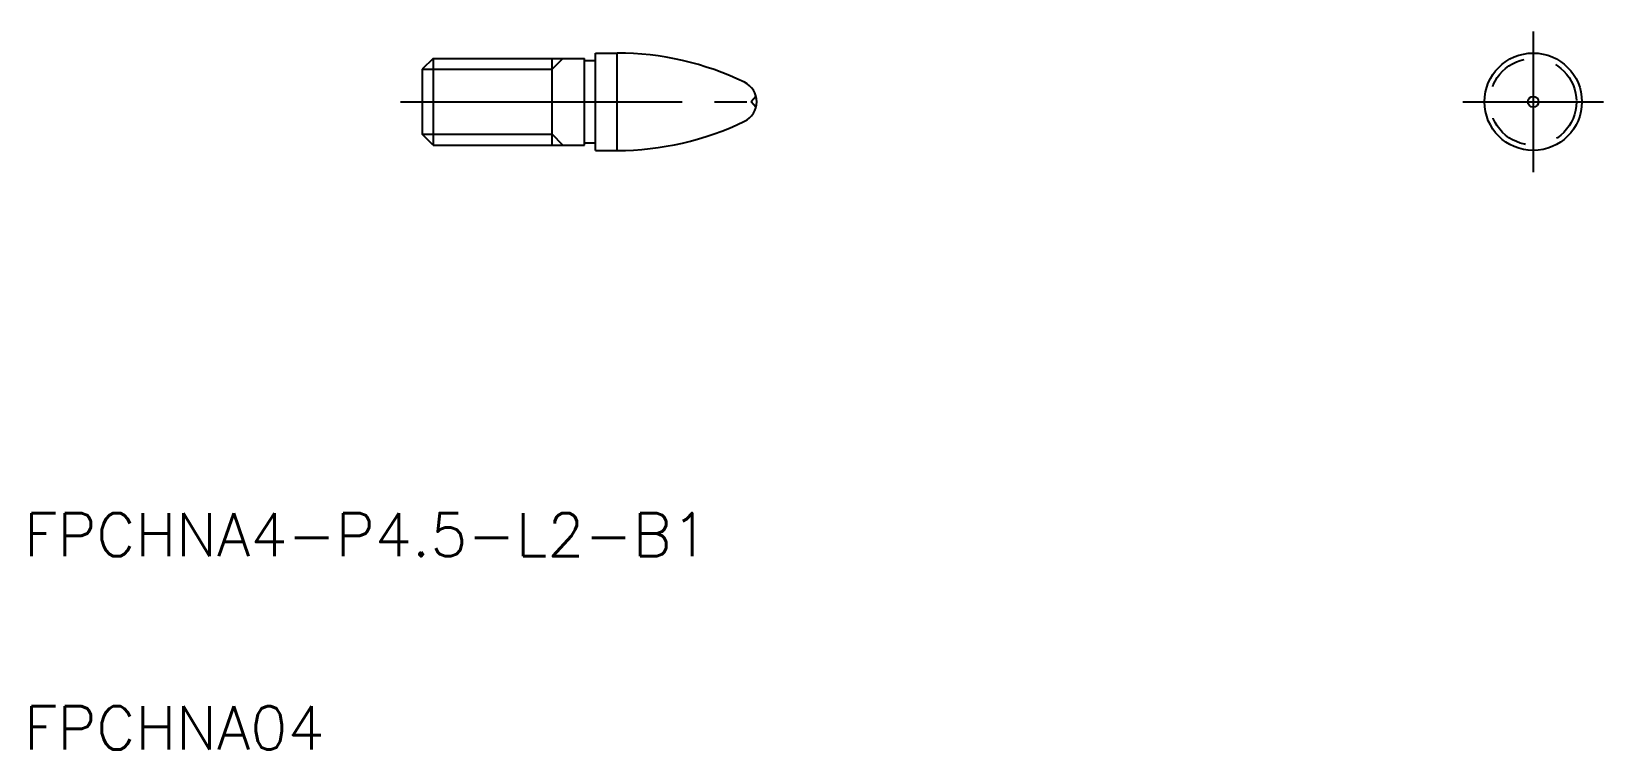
# Model space of a CAD drawing. Extents: x 85.4 to 158, y 165.4 to 198.5.
import ezdxf

# ---------------------------------------------------------------- set-up
doc = ezdxf.new("R2010")
doc.units = 0
doc.linetypes.add('CENTER', pattern=[17.5, 13, -1.5, 1.5, -1.5])
doc.linetypes.add('DASHED', pattern=[3.5, 2, -1.5])
doc.layers.get('0').update_dxf_attribs({"linetype": 'CONTINUOUS'})
doc.layers.add('CENTER', color=1, linetype='CENTER')
doc.styles.get("Standard").update_dxf_attribs({"font": 'txt.shx', "bigfont": '@extfont2.shx'})

msp = doc.modelspace()

# ---------------------------------------------------------------- linework, layer by layer
at = {"color": 7, "linetype": 'CONTINUOUS'}
for p, q in [((111.435, 193.037), (111.435, 197.537)), ((111.435, 197.537), (112.435, 197.537)), ((112.435, 193.037), (112.435, 197.537)), ((103.935, 197.287), (103.435, 196.787)), ((103.935, 197.287), (110.935, 197.287)), ((103.935, 197.287), (103.935, 193.287)), ((109.435, 193.287), (109.435, 197.287)), ((110.935, 193.287), (110.935, 197.287)), ((110.935, 197.187), (111.435, 197.187)), ((103.435, 196.787), (103.435, 193.787)), ((103.935, 193.287), (103.435, 193.787)), ((103.935, 193.287), (109.435, 193.287)), ((109.435, 193.287), (110.935, 193.287)), ((110.935, 193.387), (111.435, 193.387)), ((111.435, 193.037), (112.435, 193.037))]:
    msp.add_line(p, q, dxfattribs=at)
at = {"color": 3, "linetype": 'CONTINUOUS'}
for p, q in [((109.935, 197.287), (109.435, 196.787)), ((103.435, 196.787), (109.435, 196.787)), ((103.435, 193.787), (109.435, 193.787)), ((109.935, 193.287), (109.435, 193.787))]:
    msp.add_line(p, q, dxfattribs=at)
at = {"color": 3, "linetype": 'DASHED'}
for p in [(118.852, 195.535), (118.852, 195.039)]:
    msp.add_line(p, (118.634, 195.287), dxfattribs=at)
at = {"color": 7, "linetype": 'CONTINUOUS'}
for radius in [2.25, 0.25]:
    msp.add_circle((154.755, 195.287), radius, dxfattribs=at)
at = {"color": 3, "linetype": 'DASHED'}
msp.add_circle((154.755, 195.287), 2, dxfattribs=at)
at = {"color": 7, "linetype": 'CONTINUOUS'}
for centre, radius, start, end in [((112.435, 184.037), 13.5, 64.15807, 90), ((117.884, 195.287), 1, 295.84193, 64.15807), ((112.435, 206.537), 13.5, 270, 295.84193)]:
    msp.add_arc(centre, radius, start, end, dxfattribs=at)
at = {"layer": 'CENTER', "color": 1, "linetype": 'CENTER'}
for p, q in [((154.755, 198.537), (154.755, 192.037)), ((102.435, 195.287), (119.884, 195.287)), ((151.505, 195.287), (158.005, 195.287))]:
    msp.add_line(p, q, dxfattribs=at)

# ---------------------------------------------------------------- texts
at = {"color": 7, "linetype": 'CONTINUOUS'}
for s, p in [('FPCHNA4-P4.5-L2-B1', (85.04, 174.285)), ('FPCHNA04', (85.04, 165.357))]:
    msp.add_text(s, height=2, dxfattribs=at).set_placement(p)

doc.saveas('drawing.dxf')
